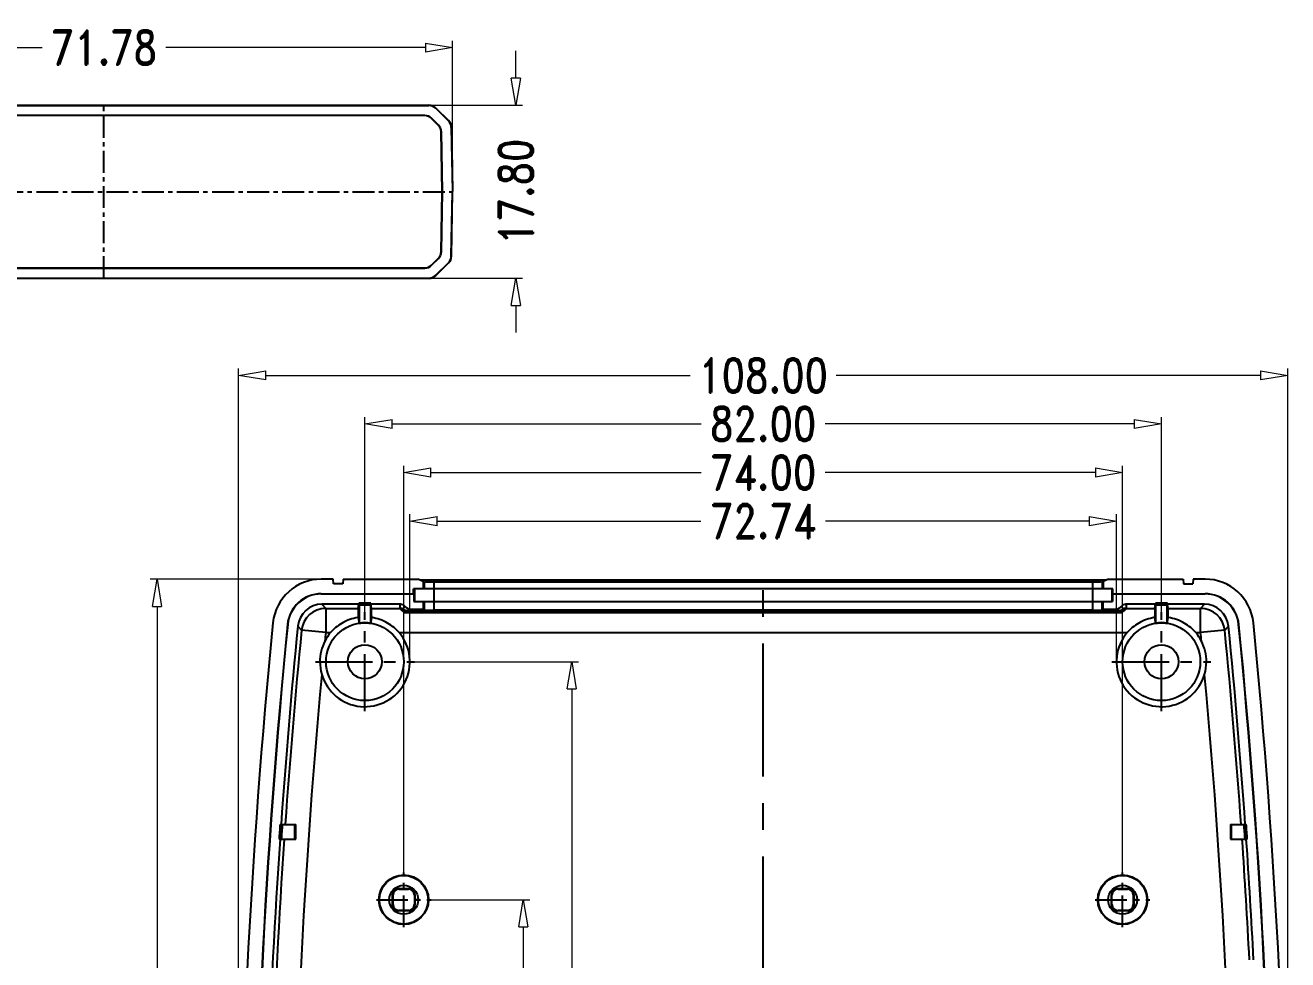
# Model space of a CAD drawing. Header units: millimetres. Extents: x 3559 to 4719, y 1270 to 1649.
# Drawn here: x 3953.4 to 4083.4, y 1543.1 to 1639.3 of the extents above; entities that cross this region are included whole.
import ezdxf

# ---------------------------------------------------------------- set-up
doc = ezdxf.new("R2010")
doc.units = ezdxf.units.MM
doc.linetypes.add('CENTER', pattern=[50.8, 31.75, -6.35, 6.35, -6.35])
doc.layers.get('0').update_dxf_attribs({"linetype": 'CONTINUOUS'})
doc.layers.get('Defpoints').update_dxf_attribs({"linetype": 'CONTINUOUS'})
doc.layers.add('dim', color=3, linetype='CONTINUOUS', lineweight=9)
doc.styles.add('longtou', font='romand.shx', dxfattribs={"width": 0.8, "bigfont": 'fangsong.shx'})
doc.dimstyles.new('YanXiu', dxfattribs={"dimtxt": 2.5, "dimasz": 2.2, "dimexe": 1, "dimexo": 0, "dimgap": 0.66, "dimtad": 0, "dimzin": 0, "dimdsep": 46, "dimtxsty": 'longtou', "dimblk": 'CLOSEDBLANK', "dimcen": 0, "dimclrd": 3, "dimclre": 3, "dimclrt": 7, "dimadec": 0, "dimazin": 0, "dimtfac": 1, "dimtdec": 4, "dimtofl": 0, "dimtmove": 0, "dimatfit": 3, "dimldrblk": 'CLOSEDBLANK', "dimfxl": 0, "dimtolj": 1, "dimtzin": 0, "dimlwd": 0, "dimlwe": 0, "dimarcsym": 0})

# ---------------------------------------------------------------- blocks, each defined once
blk = doc.blocks.new('_ClosedBlank')
at = {"color": 0, "linetype": 'ByBlock', "lineweight": -2}
for p, q in [((-1, 0.167), (0, 0)), ((-1, 0.167), (-1, -0.167)), ((0, 0), (-1, -0.167))]:
    blk.add_line(p, q, dxfattribs=at)
blk = doc.blocks.new('*D5')
at = {"layer": 'Defpoints', "color": 0}
for p in [(3995.16, 1549.26), (4004.65, 1549.26), (3995.16, 1463.26)]:
    blk.add_point(p, dxfattribs=at)
at = {"layer": 'dim', "color": 3, "lineweight": 5}
for p, q in [((3995.16, 1549.26), (4005.34, 1549.26)), ((4004.65, 1546.46), (4004.65, 1512.63)), ((4004.65, 1466.06), (4004.65, 1499.89)), ((3995.16, 1463.26), (4005.34, 1463.26))]:
    blk.add_line(p, q, dxfattribs=at)
at = {"layer": 'dim', "color": 3, "lineweight": 5, "xscale": 2.8, "yscale": 2.8, "zscale": 2.8}
for p, rotation in [((4004.65, 1549.26), 90), ((4004.65, 1463.26), 270)]:
    blk.add_blockref('_ClosedBlank', p, dxfattribs=dict(at, rotation=rotation))
at = {"layer": 'dim', "color": 7, "insert": (4004.65, 1506.26), "char_height": 3.5, "attachment_point": 5, "rotation": 90, "style": 'longtou'}
blk.add_mtext('86.00', dxfattribs=at)
blk = doc.blocks.new('*D6')
at = {"layer": 'Defpoints', "color": 0}
for p in [(3993.44, 1573.76), (4009.65, 1573.76), (3993.44, 1438.76)]:
    blk.add_point(p, dxfattribs=at)
at = {"layer": 'dim', "color": 3, "lineweight": 5}
for p, q in [((3993.44, 1573.76), (4010.34, 1573.76)), ((4009.65, 1570.96), (4009.65, 1513.76)), ((4009.65, 1441.56), (4009.65, 1498.76)), ((3993.44, 1438.76), (4010.34, 1438.76))]:
    blk.add_line(p, q, dxfattribs=at)
at = {"layer": 'dim', "color": 3, "lineweight": 5, "xscale": 2.8, "yscale": 2.8, "zscale": 2.8}
for p, rotation in [((4009.65, 1573.76), 90), ((4009.65, 1438.76), 270)]:
    blk.add_blockref('_ClosedBlank', p, dxfattribs=dict(at, rotation=rotation))
at = {"layer": 'dim', "color": 7, "insert": (4009.65, 1506.26), "char_height": 3.5, "attachment_point": 5, "rotation": 90, "style": 'longtou'}
blk.add_mtext('135.00', dxfattribs=at)
blk = doc.blocks.new('*D7')
at = {"layer": 'Defpoints', "color": 0}
for p in [(4065.72, 1588.23), (3992.98, 1573.76), (4065.72, 1573.76)]:
    blk.add_point(p, dxfattribs=at)
at = {"layer": 'dim', "color": 3, "lineweight": 5}
for p, q in [((3992.98, 1573.76), (3992.98, 1588.93)), ((3995.78, 1588.23), (4022.92, 1588.23)), ((4062.92, 1588.23), (4035.78, 1588.23)), ((4065.72, 1573.76), (4065.72, 1588.93))]:
    blk.add_line(p, q, dxfattribs=at)
at = {"layer": 'dim', "color": 3, "lineweight": 5, "xscale": 2.8, "yscale": 2.8, "zscale": 2.8, "rotation": 180}
blk.add_blockref('_ClosedBlank', (3992.98, 1588.23), dxfattribs=at)
at = {"layer": 'dim', "color": 3, "lineweight": 5, "xscale": 2.8, "yscale": 2.8, "zscale": 2.8}
blk.add_blockref('_ClosedBlank', (4065.72, 1588.23), dxfattribs=at)
at = {"layer": 'dim', "color": 7, "insert": (4029.35, 1588.23), "char_height": 3.5, "attachment_point": 5, "style": 'longtou'}
blk.add_mtext('72.74', dxfattribs=at)
blk = doc.blocks.new('*D8')
at = {"layer": 'Defpoints', "color": 0}
for p in [(4066.35, 1593.23), (3992.35, 1552.07), (4066.35, 1552.07)]:
    blk.add_point(p, dxfattribs=at)
at = {"layer": 'dim', "color": 3, "lineweight": 5}
for p, q in [((3992.35, 1552.07), (3992.35, 1593.93)), ((4066.35, 1552.07), (4066.35, 1593.93)), ((3995.15, 1593.23), (4022.98, 1593.23)), ((4063.55, 1593.23), (4035.72, 1593.23))]:
    blk.add_line(p, q, dxfattribs=at)
at = {"layer": 'dim', "color": 3, "lineweight": 5, "xscale": 2.8, "yscale": 2.8, "zscale": 2.8, "rotation": 180}
blk.add_blockref('_ClosedBlank', (3992.35, 1593.23), dxfattribs=at)
at = {"layer": 'dim', "color": 3, "lineweight": 5, "xscale": 2.8, "yscale": 2.8, "zscale": 2.8}
blk.add_blockref('_ClosedBlank', (4066.35, 1593.23), dxfattribs=at)
at = {"layer": 'dim', "color": 7, "insert": (4029.35, 1593.23), "char_height": 3.5, "attachment_point": 5, "style": 'longtou'}
blk.add_mtext('74.00', dxfattribs=at)
blk = doc.blocks.new('*D9')
at = {"layer": 'Defpoints', "color": 0}
for p in [(4070.35, 1598.23), (3988.35, 1578.85), (4070.35, 1578.85)]:
    blk.add_point(p, dxfattribs=at)
at = {"layer": 'dim', "color": 3, "lineweight": 5}
for p, q in [((3988.35, 1578.85), (3988.35, 1598.93)), ((4070.35, 1578.85), (4070.35, 1598.93)), ((3991.15, 1598.23), (4022.98, 1598.23)), ((4067.55, 1598.23), (4035.72, 1598.23))]:
    blk.add_line(p, q, dxfattribs=at)
at = {"layer": 'dim', "color": 3, "lineweight": 5, "xscale": 2.8, "yscale": 2.8, "zscale": 2.8, "rotation": 180}
blk.add_blockref('_ClosedBlank', (3988.35, 1598.23), dxfattribs=at)
at = {"layer": 'dim', "color": 3, "lineweight": 5, "xscale": 2.8, "yscale": 2.8, "zscale": 2.8}
blk.add_blockref('_ClosedBlank', (4070.35, 1598.23), dxfattribs=at)
at = {"layer": 'dim', "color": 7, "insert": (4029.35, 1598.23), "char_height": 3.5, "attachment_point": 5, "style": 'longtou'}
blk.add_mtext('82.00', dxfattribs=at)
blk = doc.blocks.new('*D10')
at = {"layer": 'Defpoints', "color": 0}
for p in [(4083.35, 1603.23), (3975.35, 1506.26), (4083.35, 1506.26)]:
    blk.add_point(p, dxfattribs=at)
at = {"layer": 'dim', "color": 3, "lineweight": 5}
for p, q in [((3975.35, 1506.26), (3975.35, 1603.93)), ((4083.35, 1506.26), (4083.35, 1603.93)), ((3978.15, 1603.23), (4021.85, 1603.23)), ((4080.55, 1603.23), (4036.85, 1603.23))]:
    blk.add_line(p, q, dxfattribs=at)
at = {"layer": 'dim', "color": 3, "lineweight": 5, "xscale": 2.8, "yscale": 2.8, "zscale": 2.8, "rotation": 180}
blk.add_blockref('_ClosedBlank', (3975.35, 1603.23), dxfattribs=at)
at = {"layer": 'dim', "color": 3, "lineweight": 5, "xscale": 2.8, "yscale": 2.8, "zscale": 2.8}
blk.add_blockref('_ClosedBlank', (4083.35, 1603.23), dxfattribs=at)
at = {"layer": 'dim', "color": 7, "insert": (4029.35, 1603.23), "char_height": 3.5, "attachment_point": 5, "style": 'longtou'}
blk.add_mtext('108.00', dxfattribs=at)
blk = doc.blocks.new('*D13')
at = {"layer": 'Defpoints', "color": 0}
for p in [(3966.96, 1582.26), (3983.86, 1582.26), (3983.86, 1430.26)]:
    blk.add_point(p, dxfattribs=at)
at = {"layer": 'dim', "color": 3, "lineweight": 5}
for p, q in [((3983.86, 1582.26), (3966.26, 1582.26)), ((3966.96, 1579.46), (3966.96, 1513.76)), ((3966.96, 1433.06), (3966.96, 1498.76)), ((3983.86, 1430.26), (3966.26, 1430.26))]:
    blk.add_line(p, q, dxfattribs=at)
at = {"layer": 'dim', "color": 3, "lineweight": 5, "xscale": 2.8, "yscale": 2.8, "zscale": 2.8}
for p, rotation in [((3966.96, 1582.26), 90), ((3966.96, 1430.26), 270)]:
    blk.add_blockref('_ClosedBlank', p, dxfattribs=dict(at, rotation=rotation))
at = {"layer": 'dim', "color": 7, "insert": (3966.96, 1506.26), "char_height": 3.5, "attachment_point": 5, "rotation": 90, "style": 'longtou'}
blk.add_mtext('152.00', dxfattribs=at)
blk = doc.blocks.new('*D14')
at = {"layer": 'Defpoints', "color": 0}
for p in [(3997.38, 1636.97), (3925.6, 1622.13), (3997.38, 1622.13)]:
    blk.add_point(p, dxfattribs=at)
at = {"layer": 'dim', "color": 3, "lineweight": 5}
for p, q in [((3925.6, 1622.13), (3925.6, 1637.67)), ((3997.38, 1622.13), (3997.38, 1637.67)), ((3928.4, 1636.97), (3955.12, 1636.97)), ((3994.58, 1636.97), (3967.86, 1636.97))]:
    blk.add_line(p, q, dxfattribs=at)
at = {"layer": 'dim', "color": 3, "lineweight": 5, "xscale": 2.8, "yscale": 2.8, "zscale": 2.8, "rotation": 180}
blk.add_blockref('_ClosedBlank', (3925.6, 1636.97), dxfattribs=at)
at = {"layer": 'dim', "color": 3, "lineweight": 5, "xscale": 2.8, "yscale": 2.8, "zscale": 2.8}
blk.add_blockref('_ClosedBlank', (3997.38, 1636.97), dxfattribs=at)
at = {"layer": 'dim', "color": 7, "insert": (3961.49, 1636.97), "char_height": 3.5, "attachment_point": 5, "style": 'longtou'}
blk.add_mtext('71.78', dxfattribs=at)
blk = doc.blocks.new('*D15')
at = {"layer": 'Defpoints', "color": 0}
for p in [(3994.95, 1631.03), (4003.89, 1631.03), (3994.95, 1613.23)]:
    blk.add_point(p, dxfattribs=at)
at = {"layer": 'dim', "color": 3, "lineweight": 5}
for p, q in [((4003.89, 1633.83), (4003.89, 1636.63)), ((3994.95, 1631.03), (4004.59, 1631.03)), ((3994.95, 1613.23), (4004.59, 1613.23)), ((4003.89, 1610.43), (4003.89, 1607.63))]:
    blk.add_line(p, q, dxfattribs=at)
at = {"layer": 'dim', "color": 3, "lineweight": 5, "xscale": 2.8, "yscale": 2.8, "zscale": 2.8}
for p, rotation in [((4003.89, 1631.03), 270), ((4003.89, 1613.23), 90)]:
    blk.add_blockref('_ClosedBlank', p, dxfattribs=dict(at, rotation=rotation))
at = {"layer": 'dim', "color": 7, "insert": (4003.89, 1622.13), "char_height": 3.5, "attachment_point": 5, "rotation": 90, "style": 'longtou'}
blk.add_mtext('17.80', dxfattribs=at)

msp = doc.modelspace()

# ---------------------------------------------------------------- linework, layer by layer
at = {"color": 7, "linetype": 'Continuous'}
for p, q in [((3928.03, 1631.026), (3994.949, 1631.026)), ((3994.949, 1631.026), (3994.94, 1631.005)), ((3928.038, 1631.005), (3994.94, 1631.005)), ((3994.519, 1629.976), (3928.459, 1629.976)), ((3994.513, 1629.962), (3928.465, 1629.962)), ((3994.513, 1629.962), (3994.519, 1629.976)), ((3995.65, 1630.739), (3995.641, 1630.718)), ((3995.641, 1630.718), (3996.945, 1629.437)), ((3995.65, 1630.739), (3996.966, 1629.446)), ((3995.214, 1629.675), (3995.22, 1629.689)), ((3995.91, 1628.992), (3995.214, 1629.675)), ((3995.923, 1628.998), (3995.22, 1629.689)), ((3995.91, 1628.992), (3995.923, 1628.998)), ((3996.966, 1629.446), (3996.945, 1629.437)), ((3997.265, 1628.75), (3997.244, 1628.741)), ((3997.244, 1628.741), (3997.359, 1622.143)), ((3997.265, 1628.75), (3997.38, 1622.143)), ((3996.208, 1628.296), (3996.222, 1628.302)), ((3996.316, 1622.143), (3996.208, 1628.296)), ((3996.33, 1622.143), (3996.222, 1628.302)), ((3996.208, 1615.955), (3996.316, 1622.108)), ((3996.222, 1615.949), (3996.33, 1622.108)), ((3996.316, 1622.143), (3996.33, 1622.143)), ((3996.316, 1622.108), (3996.33, 1622.108)), ((3997.244, 1615.511), (3997.359, 1622.108)), ((3997.265, 1615.502), (3997.38, 1622.108)), ((3997.359, 1622.143), (3997.38, 1622.143)), ((3997.359, 1622.108), (3997.38, 1622.108)), ((3996.208, 1615.955), (3996.222, 1615.949)), ((3997.244, 1615.511), (3997.265, 1615.502)), ((3928.459, 1614.276), (3994.519, 1614.276)), ((3928.465, 1614.29), (3994.513, 1614.29)), ((3994.513, 1614.29), (3994.519, 1614.276)), ((3995.214, 1614.576), (3995.91, 1615.26)), ((3995.214, 1614.576), (3995.22, 1614.562)), ((3995.22, 1614.562), (3995.923, 1615.254)), ((3995.641, 1613.533), (3996.945, 1614.815)), ((3995.65, 1613.512), (3996.966, 1614.806)), ((3995.91, 1615.26), (3995.923, 1615.254)), ((3996.945, 1614.815), (3996.966, 1614.806)), ((3928.03, 1613.226), (3994.949, 1613.226)), ((3928.038, 1613.247), (3994.94, 1613.247)), ((3994.94, 1613.247), (3994.949, 1613.226)), ((3995.641, 1613.533), (3995.65, 1613.512)), ((3985.101, 1582.261), (3983.859, 1582.261)), ((3985.127, 1581.76), (3985.101, 1582.261)), ((3986.074, 1581.76), (3985.127, 1581.76)), ((3986.101, 1582.261), (3986.074, 1581.76)), ((3986.101, 1582.261), (3993.811, 1582.261)), ((3994.351, 1582.032), (3993.811, 1582.261)), ((3994.351, 1582.032), (3994.351, 1581.261)), ((3994.465, 1582.004), (3994.465, 1581.261)), ((3995.465, 1582.191), (3995.465, 1579.961)), ((3995.465, 1582.191), (4063.237, 1582.191)), ((3995.465, 1581.991), (4063.237, 1581.991)), ((4063.237, 1582.191), (4063.237, 1579.961)), ((4064.237, 1582.004), (4064.237, 1581.261)), ((4064.89, 1582.261), (4064.35, 1582.032)), ((4064.35, 1582.032), (4064.35, 1581.261)), ((4064.89, 1582.261), (4072.601, 1582.261)), ((4072.601, 1582.261), (4072.627, 1581.76)), ((4072.627, 1581.76), (4073.574, 1581.76)), ((4073.601, 1582.261), (4073.574, 1581.76)), ((4074.843, 1582.261), (4073.601, 1582.261)), ((3983.865, 1580.757), (3983.865, 1580.731)), ((3983.865, 1580.757), (3993.351, 1580.757)), ((3983.865, 1580.731), (3993.377, 1580.731)), ((3993.351, 1580.757), (3993.351, 1581.261)), ((4065.35, 1581.261), (3993.351, 1581.261)), ((3993.351, 1580.757), (3993.377, 1580.731)), ((3993.377, 1580.731), (3993.377, 1579.961)), ((3993.465, 1581.261), (3993.465, 1579.961)), ((4065.236, 1581.261), (4065.236, 1579.961)), ((4065.35, 1580.757), (4065.324, 1580.731)), ((4065.324, 1580.731), (4065.324, 1579.961)), ((4065.324, 1580.731), (4074.836, 1580.731)), ((4065.35, 1580.757), (4065.35, 1581.261)), ((4065.35, 1580.757), (4074.836, 1580.757)), ((4074.836, 1580.757), (4074.836, 1580.731)), ((3983.936, 1579.679), (3984.322, 1579.253)), ((3987.738, 1579.679), (3983.936, 1579.679)), ((3984.322, 1579.253), (3984.322, 1576.756)), ((3984.322, 1579.253), (3987.667, 1579.253)), ((3987.667, 1579.253), (3987.738, 1579.679)), ((3987.738, 1579.792), (3987.738, 1579.679)), ((3987.744, 1579.754), (3987.738, 1579.792)), ((3988.964, 1579.792), (3987.738, 1579.792)), ((3987.746, 1579.589), (3987.744, 1579.754)), ((3988.958, 1579.754), (3987.744, 1579.754)), ((3987.746, 1579.589), (3987.746, 1577.741)), ((3988.955, 1579.589), (3987.746, 1579.589)), ((3988.958, 1579.754), (3988.955, 1579.589)), ((3988.955, 1577.741), (3988.955, 1579.589)), ((3988.958, 1579.754), (3988.964, 1579.792)), ((3988.964, 1579.679), (3988.964, 1579.792)), ((3989.035, 1579.253), (3988.964, 1579.679)), ((3992.007, 1579.679), (3988.964, 1579.679)), ((3989.035, 1579.253), (3991.984, 1579.253)), ((3993.185, 1579.161), (3994.377, 1579.161)), ((3993.377, 1579.961), (4065.324, 1579.961)), ((3994.377, 1579.161), (3994.377, 1579.961)), ((3994.377, 1579.161), (3994.465, 1579.073)), ((3994.465, 1579.961), (3994.465, 1579.073)), ((3995.465, 1579.961), (3995.465, 1579.056)), ((4063.237, 1579.056), (3995.465, 1579.056)), ((4063.237, 1579.961), (4063.237, 1579.056)), ((4064.237, 1579.073), (4064.237, 1579.961)), ((4064.324, 1579.161), (4064.237, 1579.073)), ((4064.324, 1579.961), (4064.324, 1579.161)), ((4064.324, 1579.161), (4065.516, 1579.161)), ((4069.738, 1579.679), (4066.695, 1579.679)), ((4066.718, 1579.253), (4069.667, 1579.253)), ((4069.667, 1579.253), (4069.738, 1579.679)), ((4069.738, 1579.792), (4069.738, 1579.679)), ((4069.744, 1579.754), (4069.738, 1579.792)), ((4070.964, 1579.792), (4069.738, 1579.792)), ((4069.746, 1579.589), (4069.744, 1579.754)), ((4070.958, 1579.754), (4069.744, 1579.754)), ((4069.746, 1579.589), (4069.746, 1577.741)), ((4070.955, 1579.589), (4069.746, 1579.589)), ((4070.958, 1579.754), (4070.955, 1579.589)), ((4070.955, 1577.741), (4070.955, 1579.589)), ((4070.958, 1579.754), (4070.964, 1579.792)), ((4070.964, 1579.679), (4070.964, 1579.792)), ((4071.035, 1579.253), (4070.964, 1579.679)), ((4074.765, 1579.679), (4070.964, 1579.679)), ((4071.035, 1579.253), (4074.379, 1579.253)), ((4074.765, 1579.679), (4074.379, 1579.253)), ((4074.379, 1576.756), (4074.379, 1579.253)), ((3987.651, 1578.308), (3987.746, 1577.741)), ((3988.955, 1577.741), (3989.051, 1578.308)), ((3992.437, 1578.84), (4066.264, 1578.84)), ((3992.685, 1579.006), (4066.017, 1579.006)), ((4069.651, 1578.308), (4069.746, 1577.741)), ((4070.955, 1577.741), (4071.051, 1578.308)), ((3980.385, 1577.606), (3980.411, 1577.603)), ((3981.452, 1577.428), (3981.838, 1577.001)), ((3984.322, 1576.756), (3981.838, 1577.001)), ((3984.324, 1576.756), (3984.821, 1576.756)), ((3991.88, 1576.756), (4066.821, 1576.756)), ((4073.88, 1576.756), (4074.379, 1576.756)), ((4076.864, 1577.001), (4074.379, 1576.756)), ((4077.25, 1577.428), (4076.864, 1577.001)), ((4078.316, 1577.606), (4078.29, 1577.603)), ((3979.62, 1557.011), (3981.252, 1557.011)), ((3981.151, 1555.511), (3981.151, 1557.011)), ((3981.252, 1555.511), (3981.252, 1557.011)), ((4077.45, 1557.011), (4077.449, 1555.511)), ((4077.45, 1557.011), (4079.082, 1557.011)), ((4077.551, 1555.511), (4077.551, 1557.011)), ((3979.516, 1555.511), (3981.252, 1555.511)), ((4077.449, 1555.511), (4079.186, 1555.511)), ((3990.858, 1549.261), (3991.204, 1549.261)), ((3991.203, 1549.809), (3991.257, 1549.754)), ((3991.257, 1548.767), (3991.257, 1549.754)), ((3991.803, 1550.409), (3991.857, 1550.354)), ((3991.857, 1550.354), (3992.844, 1550.354)), ((3992.899, 1550.409), (3992.844, 1550.354)), ((3993.499, 1549.809), (3993.444, 1549.754)), ((3993.444, 1549.754), (3993.444, 1548.767)), ((3993.843, 1549.261), (3993.498, 1549.261)), ((4064.858, 1549.261), (4065.204, 1549.261)), ((4065.203, 1549.809), (4065.257, 1549.754)), ((4065.257, 1548.767), (4065.257, 1549.754)), ((4065.803, 1550.409), (4065.857, 1550.354)), ((4065.857, 1550.354), (4066.844, 1550.354)), ((4066.899, 1550.409), (4066.844, 1550.354)), ((4067.499, 1549.809), (4067.444, 1549.754)), ((4067.444, 1549.754), (4067.444, 1548.767)), ((4067.843, 1549.261), (4067.498, 1549.261)), ((3991.203, 1548.713), (3991.257, 1548.767)), ((3991.803, 1548.113), (3991.857, 1548.167)), ((3992.844, 1548.167), (3991.857, 1548.167)), ((3992.899, 1548.113), (3992.844, 1548.167)), ((3993.499, 1548.713), (3993.444, 1548.767)), ((4065.203, 1548.713), (4065.257, 1548.767)), ((4065.803, 1548.113), (4065.857, 1548.167)), ((4066.844, 1548.167), (4065.857, 1548.167)), ((4066.899, 1548.113), (4066.844, 1548.167)), ((4067.499, 1548.713), (4067.444, 1548.767))]:
    msp.add_line(p, q, dxfattribs=at)
at = {"color": 1, "linetype": 'CENTER', "ltscale": 0.0712}
for p, q in [((3961.489, 1613.226), (3961.489, 1631.026)), ((3925.598, 1622.126), (3997.38, 1622.126))]:
    msp.add_line(p, q, dxfattribs=at)
at = {"color": 1, "linetype": 'CENTER', "ltscale": 0.432}
msp.add_line((4029.351, 1430.261), (4029.351, 1582.261), dxfattribs=at)
at = {"color": 1, "linetype": 'CENTER', "ltscale": 0.185156}
for p, q in [((3988.351, 1568.669), (3988.351, 1578.852)), ((4070.351, 1568.669), (4070.351, 1578.852)), ((3983.259, 1573.761), (3993.442, 1573.761)), ((4065.259, 1573.761), (4075.442, 1573.761))]:
    msp.add_line(p, q, dxfattribs=at)
at = {"color": 1, "linetype": 'CENTER', "ltscale": 0.102094}
for p, q in [((3992.351, 1546.453), (3992.351, 1552.068)), ((4066.351, 1546.453), (4066.351, 1552.068)), ((3989.543, 1549.261), (3995.158, 1549.261)), ((4063.543, 1549.261), (4069.158, 1549.261))]:
    msp.add_line(p, q, dxfattribs=at)
at = {"color": 7, "linetype": 'Continuous'}
for centre, radius in [((3988.351, 1573.761), 4), ((4070.351, 1573.761), 4), ((3988.351, 1573.761), 1.75), ((4070.351, 1573.761), 1.75), ((3992.351, 1549.261), 2.552), ((3992.351, 1549.261), 2.5), ((4066.351, 1549.261), 2.552), ((4066.351, 1549.261), 2.5), ((3992.351, 1549.261), 1.493), ((4066.351, 1549.261), 1.493)]:
    msp.add_circle(centre, radius, dxfattribs=at)
for centre, radius, start, end in [((3983.857, 1577.27), 4.991, 89.97596, 174.35645), ((4074.845, 1577.27), 4.991, 5.64355, 90.02404), ((3983.864, 1577.262), 3.495, 89.98405, 174.34885), ((3983.864, 1577.261), 3.47, 89.98782, 174.34352), ((4074.837, 1577.262), 3.495, 5.65115, 90.01594), ((4074.837, 1577.261), 3.47, 5.65415, 90.01217), ((3983.935, 1577.183), 2.495, 89.97677, 174.36181), ((3984.329, 1576.748), 2.505, 90.16536, 174.204), ((3991.984, 1578.652), 0.6, 58.7134, 90.03222), ((3992.007, 1579.079), 0.599, 42.54176, 89.99638), ((3992.817, 1580.017), 0.999, 238.55093, 269.94513), ((3992.619, 1579.984), 0.994, 253.54596, 267.93102), ((3993.185, 1580.161), 1.001, 222.56137, 270.00759), ((4065.516, 1580.161), 1, 269.98529, 317.44524), ((4065.884, 1580.017), 0.999, 270.05461, 301.44856), ((4066.079, 1580.005), 1.016, 272.23747, 286.31699), ((4066.695, 1579.079), 0.599, 90.0009, 137.46183), ((4066.717, 1578.652), 0.6, 89.96922, 121.2872), ((4074.372, 1576.748), 2.505, 5.796, 89.83464), ((4074.766, 1577.183), 2.495, 5.63819, 90.02323), ((4699.351, 1506.261), 724, 174.332411, 185.667589), ((3988.351, 1573.761), 4.026, 81.36684, 98.63316), ((4070.351, 1573.761), 4.026, 81.36684, 98.63316), ((3359.351, 1506.261), 724, 354.332411, 5.667589), ((4699.351, 1506.261), 722.497, 174.332906, 185.667094), ((4699.351, 1506.261), 722.47, 174.332898, 185.66709), ((4699.351, 1506.261), 721.418, 174.33858, 175.966049), ((4699.351, 1506.261), 720.992, 174.369358, 175.963661), ((3988.351, 1573.761), 4.629, 196.42972, 40.32181), ((3988.351, 1573.761), 4.629, 139.67819, 152.72385), ((4699.351, 1506.261), 718.495, 174.36934, 174.439383), ((4070.351, 1573.761), 4.629, 139.67819, 343.57028), ((4070.351, 1573.761), 4.629, 27.27615, 40.32181), ((3359.351, 1506.261), 718.495, 5.560617, 5.630643), ((3359.351, 1506.261), 720.992, 4.036339, 5.630642), ((3359.351, 1506.261), 721.418, 4.033951, 5.66142), ((3359.351, 1506.261), 722.47, 354.332898, 5.66709), ((3359.351, 1506.261), 722.497, 354.332906, 5.667094), ((3988.362, 1573.76), 4.64, 152.78781, 179.99683), ((4070.339, 1573.76), 4.639, 0.00522, 27.21583), ((3988.343, 1573.756), 4.62, 179.94263, 196.40096), ((4070.358, 1573.756), 4.62, 343.59906, 0.05735), ((4699.351, 1506.261), 718.495, 174.71418, 185.28582), ((3359.351, 1506.261), 718.495, 354.71418, 5.28582), ((4699.351, 1506.261), 721.518, 175.966609, 176.086011), ((4699.351, 1506.261), 721.454, 175.966253, 176.085666), ((4699.721, 1506.235), 721.661, 175.96536, 176.084738), ((3359.038, 1506.239), 721.603, 3.915257, 4.034645), ((3359.351, 1506.261), 721.454, 3.914334, 4.033747), ((3359.351, 1506.261), 721.518, 3.913989, 4.033391), ((4699.351, 1506.261), 721.418, 176.085468, 179.940434), ((4699.351, 1506.261), 720.992, 176.083151, 179.940399), ((3359.351, 1506.261), 720.992, 2.927752, 3.916849), ((3359.351, 1506.261), 721.418, 2.926021, 3.914532), ((3991.8, 1549.812), 0.597, 89.71181, 180.28838), ((3846.272, 1549.244), 144.931, 0.00654, 0.22322), ((3845.945, 1549.278), 145.258, 359.77702, 359.99322), ((3992.351, 1687.567), 137.159, 269.77106, 270.22898), ((3992.902, 1549.812), 0.597, 359.71152, 90.28829), ((4138.756, 1549.243), 145.258, 179.77702, 179.99322), ((4138.429, 1549.277), 144.932, 180.00654, 180.22322), ((4065.8, 1549.812), 0.597, 89.71181, 180.28838), ((3920.272, 1549.244), 144.932, 0.00654, 0.22322), ((3919.945, 1549.278), 145.258, 359.77702, 359.99322), ((4066.351, 1687.567), 137.159, 269.77106, 270.22898), ((4066.902, 1549.812), 0.597, 359.71152, 90.28829), ((4212.756, 1549.243), 145.258, 179.77702, 179.99322), ((4212.429, 1549.277), 144.931, 180.00654, 180.22322), ((3991.8, 1548.71), 0.597, 179.71005, 270.28976), ((3992.351, 1410.954), 137.159, 89.77106, 90.22898), ((3992.902, 1548.71), 0.597, 269.70997, 0.29023), ((4065.8, 1548.71), 0.597, 179.71005, 270.28976), ((4066.351, 1410.954), 137.159, 89.77106, 90.22898), ((4066.902, 1548.71), 0.597, 269.70997, 0.29023)]:
    msp.add_arc(centre, radius, start, end, dxfattribs=at)
for centre, major_axis, ratio, start_param, end_param in [((3994.949, 1630.026), (0.379, 0.926), 0.9998222, -0.3882734, 0.3882734), ((3994.513, 1628.962), (0.379, 0.926), 0.9998222, -0.3882734, 0.3882734), ((3994.519, 1628.976), (0.379, 0.926), 0.9998222, -0.3882735, 0.3882734), ((3994.94, 1630.005), (0.379, 0.926), 0.9998222, -0.3882734, 0.3882734), ((3995.208, 1628.279), (0.919, 0.395), 0.9998222, -0.3882734, 0.3882734), ((3995.222, 1628.285), (0.919, 0.395), 0.9998222, -0.3882734, 0.3882735), ((3996.244, 1628.723), (0.919, 0.395), 0.9998222, -0.3882734, 0.3882734), ((3996.265, 1628.732), (0.919, 0.395), 0.9998222, -0.3882734, 0.3882734), ((3995.316, 1622.126), (1, 0), 0.9998476, -0.0174506, 0.0174506), ((3995.33, 1622.126), (-1, 0), 0.9998476, 3.124142, 3.1590433), ((3996.359, 1622.126), (1, 0), 0.9998476, -0.0174506, 0.0174506), ((3996.38, 1622.126), (-1, 0), 0.9998476, 3.124142, 3.1590433), ((3995.208, 1615.973), (0.919, -0.395), 0.9998222, -0.3882734, 0.3882734), ((3995.222, 1615.967), (0.919, -0.395), 0.9998222, -0.3882735, 0.3882734), ((3996.244, 1615.528), (-0.919, 0.395), 0.9998222, 2.7533192, 3.5298661), ((3996.265, 1615.519), (0.919, -0.395), 0.9998222, -0.3882735, 0.3882734), ((3994.513, 1615.29), (0.379, -0.926), 0.9998222, -0.3882734, 0.3882734), ((3994.519, 1615.276), (-0.379, 0.926), 0.9998222, -3.5298661, -2.7533192), ((3994.94, 1614.247), (-0.379, 0.926), 0.9998222, 2.7533192, 3.5298661), ((3994.949, 1614.226), (-0.379, 0.926), 0.9998222, -3.5298661, -2.7533192), ((3987.668, 1576.756), (0, 2.5), 0.0087269, 0.0523599, 0.9011525), ((3989.034, 1576.756), (0, 2.5), 0.0087269, -0.9011525, -0.0523599), ((3995.465, 1579.073), (1, 0), 0.0174551, -3.1241394, -1.5707963), ((4063.237, 1579.073), (1, 0), 0.0174551, -1.5707963, -0.0174533), ((4069.668, 1576.756), (0, 2.5), 0.0087269, 0.0523599, 0.9011525), ((4071.034, 1576.756), (0, 2.5), 0.0087269, -0.9011525, -0.0523599), ((3991.857, 1549.754), (0.424, -0.424), 0.9999239, 2.3562326, 3.9269527), ((3992.844, 1549.754), (0.424, 0.424), 0.9999239, -0.7853601, 0.7853601), ((4065.857, 1549.754), (0.424, -0.424), 0.9999239, 2.3562326, 3.9269527), ((4066.844, 1549.754), (0.424, 0.424), 0.9999239, -0.7853601, 0.7853601), ((3991.857, 1548.767), (0.424, 0.424), 0.9999239, -3.9269527, -2.3562326), ((3992.844, 1548.767), (0.424, -0.424), 0.9999239, -0.7853601, 0.7853601), ((4065.857, 1548.767), (0.424, 0.424), 0.9999239, -3.9269527, -2.3562326), ((4066.844, 1548.767), (0.424, -0.424), 0.9999239, -0.7853601, 0.7853601)]:
    msp.add_ellipse(centre, major_axis=major_axis, ratio=ratio, start_param=start_param, end_param=end_param, dxfattribs=at)
for points, start_tangent, end_tangent in [([(3994.043, 1582.2), (3994.261, 1582.196), (3994.597, 1582.193)], (0.9947403, 0.1024296), (0.9999805, 0.0062486)), ([(3994.465, 1582.004), (3994.427, 1582.013), (3994.389, 1582.022), (3994.351, 1582.032)], (-0.9757916, 0.2187023), (-0.9665087, 0.256634)), ([(3994.465, 1582.004), (3994.517, 1582), (3994.662, 1581.996), (3994.886, 1581.993), (3995.165, 1581.992), (3995.465, 1581.991)], (0.802926, -0.5960787), (0.9999996, -0.0008935)), ([(3994.597, 1582.193), (3995.014, 1582.191), (3995.465, 1582.191)], (0.9999805, 0.0062486), (1, -0.0000189)), ([(4063.237, 1582.191), (4063.692, 1582.191), (4064.111, 1582.193)], (1, 0.0000027), (0.9999833, -0.0057732)), ([(4063.237, 1581.991), (4063.54, 1581.992), (4063.82, 1581.993), (4064.043, 1581.996), (4064.186, 1582), (4064.237, 1582.004)], (1, 0.0001272), (0.8087709, 0.5881238)), ([(4064.111, 1582.193), (4064.445, 1582.196), (4064.66, 1582.2)], (0.9999833, -0.0057732), (0.9952313, -0.0975429)), ([(4064.35, 1582.032), (4064.312, 1582.022), (4064.274, 1582.013), (4064.237, 1582.004)], (-0.9665087, -0.256634), (-0.9757916, -0.2187023)), ([(3991.984, 1579.253), (3991.972, 1579.351), (3991.972, 1579.442), (3991.979, 1579.527), (3991.991, 1579.605), (3992.007, 1579.679)], (-0.1773236, 0.9841526), (0.2347779, 0.972049)), ([(3992.19, 1579.004), (3992.111, 1579.067), (3992.054, 1579.13), (3992.016, 1579.185), (3991.993, 1579.228), (3991.984, 1579.253)], (-0.8397362, 0.5429946), (-0.1328287, 0.991139)), ([(3992.337, 1579.031), (3992.265, 1579.025), (3992.19, 1579.004)], (-0.9995689, 0.0293612), (-0.9336691, -0.358137)), ([(3992.296, 1579.165), (3992.291, 1579.14), (3992.291, 1579.102)], (-0.4143179, -0.9101322), (-0.0031402, -0.9999951)), ([(3992.685, 1579.006), (3992.55, 1579.018), (3992.418, 1579.05), (3992.291, 1579.102)], (-0.9999783, 0.0065952), (-0.8932777, 0.4495051)), ([(3992.291, 1579.102), (3992.306, 1579.06), (3992.337, 1579.031)], (-0.0360865, -0.9993487), (0.8317633, -0.5551305)), ([(3992.448, 1579.485), (3992.42, 1579.438), (3992.395, 1579.394), (3992.373, 1579.352), (3992.353, 1579.312), (3992.336, 1579.274), (3992.322, 1579.239), (3992.308, 1579.203), (3992.296, 1579.165)], (-0.5315949, -0.8469987), (-0.2930426, -0.9560994)), ([(3992.337, 1579.031), (3992.359, 1578.999), (3992.382, 1578.961), (3992.403, 1578.92), (3992.421, 1578.878), (3992.437, 1578.84)], (0.6121357, -0.7907527), (0.3674266, -0.9300525)), ([(3993.185, 1579.161), (3993.132, 1579.14), (3993.082, 1579.12), (3993.034, 1579.102), (3992.989, 1579.084), (3992.945, 1579.067), (3992.904, 1579.051), (3992.862, 1579.035), (3992.816, 1579.019)], (-0.9315949, -0.3634982), (-0.9395628, -0.3423767)), ([(4065.885, 1579.019), (4065.839, 1579.036), (4065.792, 1579.053), (4065.743, 1579.072), (4065.691, 1579.092), (4065.636, 1579.114), (4065.578, 1579.136), (4065.516, 1579.161)], (-0.9395629, 0.3423763), (-0.9315945, 0.3634992)), ([(4066.017, 1579.006), (4066.152, 1579.018), (4066.284, 1579.05), (4066.41, 1579.102)], (0.9999779, 0.0066443), (0.8932913, 0.4494781)), ([(4066.406, 1579.165), (4066.393, 1579.204), (4066.378, 1579.243), (4066.36, 1579.286), (4066.339, 1579.331), (4066.314, 1579.379), (4066.286, 1579.43), (4066.253, 1579.485)], (-0.2930415, 0.9560997), (-0.5315939, 0.8469994)), ([(4066.264, 1578.84), (4066.279, 1578.875), (4066.293, 1578.907), (4066.307, 1578.936), (4066.321, 1578.963), (4066.335, 1578.988), (4066.35, 1579.01), (4066.364, 1579.031)], (0.3701904, 0.9289559), (0.6118929, 0.7909406)), ([(4066.364, 1579.031), (4066.395, 1579.06), (4066.41, 1579.102)], (0.8326524, 0.553796), (-0.0350956, 0.999384)), ([(4066.364, 1579.031), (4066.437, 1579.025), (4066.512, 1579.004)], (0.9995668, 0.0294312), (0.9336667, -0.3581432)), ([(4066.41, 1579.102), (4066.41, 1579.132), (4066.406, 1579.165)], (-0.0038206, 0.9999927), (-0.4141297, 0.9102179)), ([(4066.718, 1579.253), (4066.709, 1579.228), (4066.686, 1579.185), (4066.647, 1579.13), (4066.591, 1579.067), (4066.512, 1579.004)], (-0.1328572, -0.9911352), (-0.8397478, -0.5429766)), ([(4066.695, 1579.679), (4066.71, 1579.605), (4066.722, 1579.526), (4066.729, 1579.442), (4066.729, 1579.351), (4066.718, 1579.253)], (0.2347778, -0.9720491), (-0.1773255, -0.9841523)), ([(3987.651, 1578.308), (3986.798, 1578.1), (3986.009, 1577.742), (3985.338, 1577.271), (3984.821, 1576.756)], (-0.9892609, -0.1461601), (-0.64708, -0.7624221)), ([(3991.88, 1576.756), (3991.363, 1577.271), (3990.692, 1577.742), (3989.903, 1578.1), (3989.051, 1578.308)], (-0.64708, 0.7624221), (-0.9892609, 0.1461601)), ([(3992.437, 1578.84), (3992.35, 1578.899), (3992.267, 1578.953), (3992.19, 1579.004)], (-0.8230849, 0.5679183), (-0.8356076, 0.5493268)), ([(3992.583, 1578.99), (3992.549, 1578.971), (3992.516, 1578.944), (3992.486, 1578.91), (3992.459, 1578.874), (3992.437, 1578.84)], (-0.9125168, -0.4090392), (-0.524617, -0.8513383)), ([(3992.685, 1579.006), (3992.651, 1579.004), (3992.621, 1579.001), (3992.583, 1578.99)], (-0.9997079, -0.0241683), (-0.9563702, -0.2921576)), ([(3992.816, 1579.019), (3992.787, 1579.013), (3992.746, 1579.01), (3992.718, 1579.008), (3992.685, 1579.006)], (-0.9396184, -0.342224), (-0.9989424, -0.045979)), ([(4066.017, 1579.006), (4065.978, 1579.008), (4065.947, 1579.01), (4065.923, 1579.012), (4065.885, 1579.019)], (-0.9989412, 0.0460044), (-0.9395968, 0.3422833)), ([(4066.119, 1578.99), (4066.081, 1579.001), (4066.05, 1579.004), (4066.017, 1579.006)], (-0.955542, 0.2948551), (-0.9997047, 0.0242995)), ([(4066.264, 1578.84), (4066.244, 1578.871), (4066.224, 1578.899), (4066.204, 1578.924), (4066.183, 1578.945), (4066.162, 1578.964), (4066.141, 1578.979), (4066.119, 1578.99)], (-0.5241374, 0.8516337), (-0.9124408, 0.4092088)), ([(4066.512, 1579.004), (4066.434, 1578.953), (4066.351, 1578.899), (4066.264, 1578.84)], (-0.8356064, -0.5493286), (-0.8230853, -0.5679177)), ([(4069.651, 1578.308), (4068.798, 1578.1), (4068.009, 1577.742), (4067.338, 1577.271), (4066.821, 1576.756)], (-0.9892609, -0.1461601), (-0.64708, -0.7624221)), ([(4073.88, 1576.756), (4073.363, 1577.271), (4072.692, 1577.742), (4071.903, 1578.1), (4071.051, 1578.308)], (-0.64708, 0.7624221), (-0.9892609, 0.1461601))]:
    msp.add_spline(points, degree=3, dxfattribs=dict(at, start_tangent=start_tangent, end_tangent=end_tangent))

# ---------------------------------------------------------------- dimensions: what is measured, and where the dimension line sits
at = {"layer": 'dim'}
for base, p1, p2, picture, middle in [((3997.38, 1636.969), (3925.598, 1622.126), (3997.38, 1622.126), '*D14', (3961.489, 1636.969)), ((4083.351, 1603.231), (3975.351, 1506.261), (4083.351, 1506.261), '*D10', (4029.351, 1603.231)), ((4070.351, 1598.231), (3988.351, 1578.852), (4070.351, 1578.852), '*D9', (4029.351, 1598.231)), ((4066.351, 1593.231), (3992.351, 1552.068), (4066.351, 1552.068), '*D8', (4029.351, 1593.231)), ((4065.722, 1588.231), (3992.98, 1573.761), (4065.722, 1573.761), '*D7', (4029.351, 1588.231))]:
    dim = msp.add_linear_dim(base=base, p1=p1, p2=p2, dimstyle='YanXiu', override={"dimtxt": 3.5, "dimasz": 2.8, "dimexe": 0.69965, "dimgap": 0.69965}, dxfattribs=at)
    dim.commit()
    dim.dimension.update_dxf_attribs({"geometry": picture, "text_midpoint": middle, "dimtype": 160})
for base, p1, p2, picture, middle in [((4003.89, 1631.026), (3994.949, 1613.226), (3994.949, 1631.026), '*D15', (4003.89, 1622.126)), ((3966.957, 1582.261), (3983.857, 1430.261), (3983.857, 1582.261), '*D13', (3966.957, 1506.261)), ((4009.645, 1573.761), (3993.442, 1438.761), (3993.442, 1573.761), '*D6', (4009.645, 1506.261)), ((4004.645, 1549.261), (3995.158, 1463.261), (3995.158, 1549.261), '*D5', (4004.645, 1506.261))]:
    dim = msp.add_linear_dim(base=base, p1=p1, p2=p2, angle=90, dimstyle='YanXiu', override={"dimtxt": 3.5, "dimasz": 2.8, "dimexe": 0.69965, "dimgap": 0.69965}, dxfattribs=at)
    dim.commit()
    dim.dimension.update_dxf_attribs({"geometry": picture, "text_midpoint": middle, "dimtype": 160})

doc.saveas('drawing.dxf')
